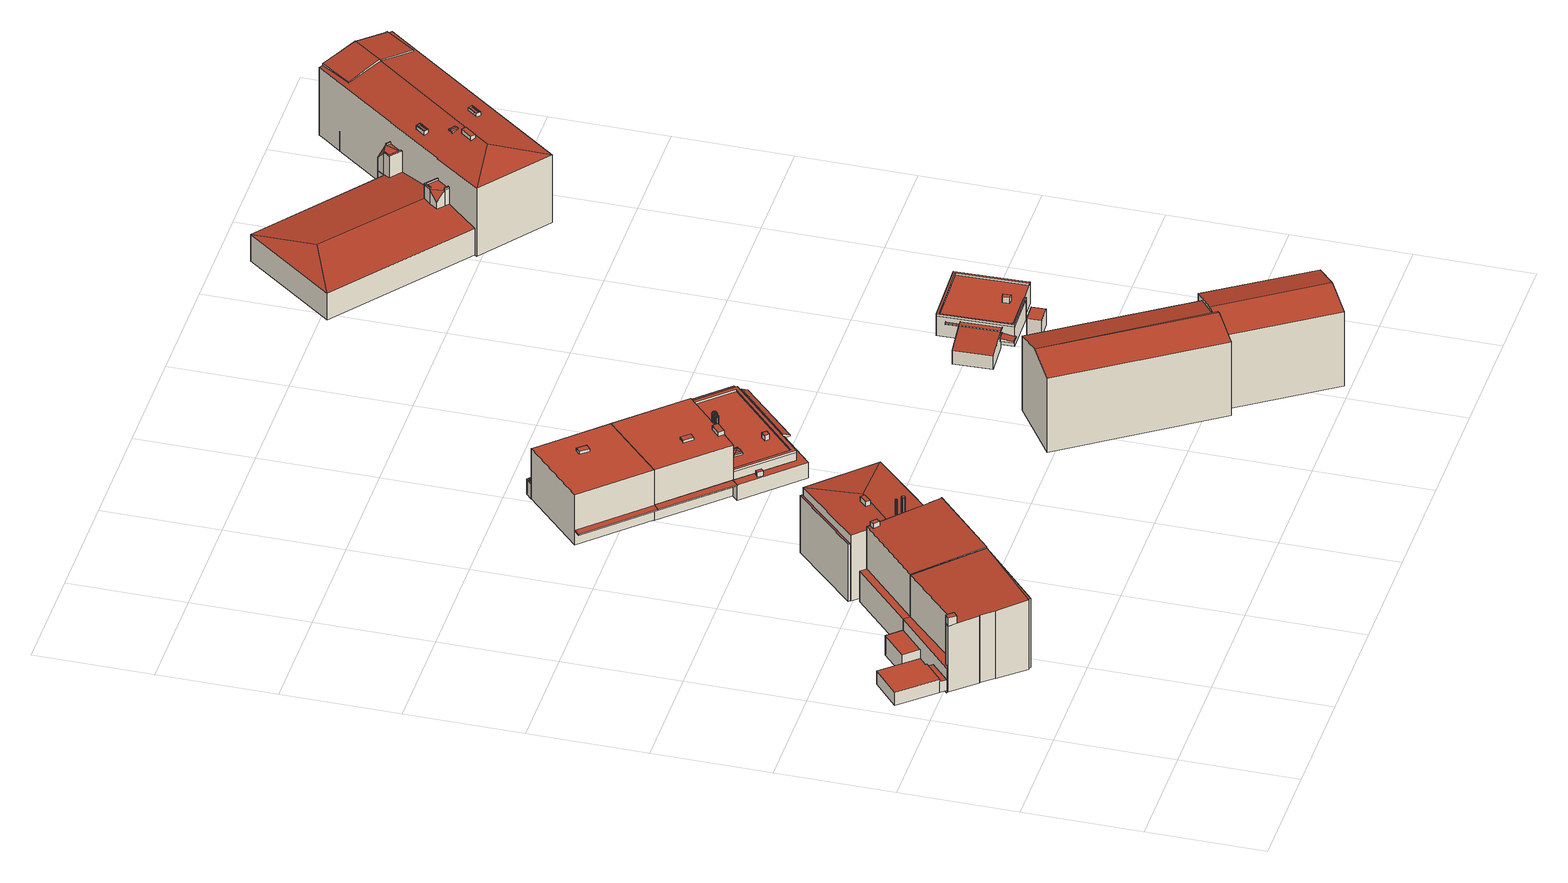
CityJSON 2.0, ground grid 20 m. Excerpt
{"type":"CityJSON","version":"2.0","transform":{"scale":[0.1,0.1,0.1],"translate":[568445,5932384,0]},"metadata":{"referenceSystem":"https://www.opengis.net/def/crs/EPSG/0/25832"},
"CityObjects":{
"building1":{"type":"Building","attributes":{"Grundfläche 2D":"54.954305","Grundhöhe NN":"2.481"},"geometry":[{"type":"Solid","lod":"3","boundaries":[[[[0,1,2,3,4,5]],[[6,7,8,9]],[[8,7,10,11]],[[9,8,11,12]],[[0,7,6,1]],[[1,6,13,14,2]],[[3,2,14,15]],[[4,3,15,16]],[[5,4,16,17]],[[0,5,17,10,7]],[[6,9,12,13]],[[11,10,17,16,15,14,13,12]]]],"semantics":{"surfaces":[{"type":"RoofSurface"},{"type":"WallSurface"},{"type":"GroundSurface"}],"values":[[0,0,1,1,1,1,1,1,1,1,1,2]]}}]},
"building2":{"type":"Building","attributes":{"Grundfläche 2D":"221.177432","Grundhöhe NN":"2.150"},"children":["building2-1"],"geometry":[{"type":"Solid","lod":"3","boundaries":[[[[18,19,20,21,22,23,24,25,26,27,28,29]],[[30,26,25]],[[31,32,33,34,35,36]],[[19,18,35,37,38,20]],[[21,20,38,39]],[[22,21,39,40]],[[24,23,41,42]],[[23,22,40,41]],[[25,24,42,43]],[[30,25,43,44]],[[26,30,44,45]],[[26,45,46,32,27]],[[27,32,31,28]],[[28,31,36,29]],[[29,36,35,18]],[[34,33,47,48]],[[35,34,48,37]],[[33,32,46,47]],[[37,48,47,46,45,44,43,42,41,40,39,38]]]],"semantics":{"surfaces":[{"type":"RoofSurface"},{"type":"WallSurface"},{"type":"GroundSurface"}],"values":[[0,0,0,1,1,1,1,1,1,1,1,1,1,1,1,1,1,1,2]]}}]},
"building2-1":{"type":"BuildingInstallation","parents":["building2"],"geometry":[{"type":"MultiSurface","lod":"3","boundaries":[[[49,50,51,52,53]],[[51,50,18,19]],[[52,51,19,54]],[[54,28,29,49,53,52]],[[29,18,50,49]]],"semantics":{"surfaces":[{"type":"RoofSurface"},{"type":"WallSurface"}],"values":[0,1,1,1,1]}}]},
"building3":{"type":"Building","attributes":{"Grundfläche 2D":"18.452449","Grundhöhe NN":"0.948"},"geometry":[{"type":"Solid","lod":"3","boundaries":[[[[55,56,57,58]],[[59,60,58,57]],[[60,61,55,58]],[[61,62,56,55]],[[62,59,57,56]],[[62,61,60,59]]]],"semantics":{"surfaces":[{"type":"RoofSurface"},{"type":"WallSurface"},{"type":"GroundSurface"}],"values":[[0,1,1,1,1,2]]}}]},
"building4":{"type":"Building","attributes":{"Grundfläche 2D":"239.054662","Grundhöhe NN":"0.948"},"children":["building4-1"],"geometry":[{"type":"Solid","lod":"3","boundaries":[[[[63,64,65,66,67,68,69,70,71]],[[32,72,73,74,33]],[[75,76,77,78]],[[79,80,81,82]],[[74,73,83,84]],[[74,84,59,57,33]],[[33,57,59,85,32]],[[80,86,87,88,83,73,67,66,65,64,63,71,89,90,81]],[[69,68,67,73,72,32]],[[69,32,85,91,70]],[[71,70,91,89]],[[75,78,92,93]],[[76,75,93,94]],[[77,76,94,95]],[[80,79,96,86]],[[81,90,97,82],[78,77,95,92]],[[79,82,97,96]],[[83,88,87,86,96,97,90,89,91,85,59,84]],[[94,93,92,95]]]],"semantics":{"surfaces":[{"type":"RoofSurface"},{"type":"WallSurface"},{"type":"GroundSurface"}],"values":[[0,0,0,0,1,1,1,1,1,1,1,1,1,1,1,1,1,2,2]]}}]},
"building4-1":{"type":"BuildingInstallation","parents":["building4"],"geometry":[{"type":"MultiSurface","lod":"3","boundaries":[[[98,99,100,101]],[[101,100,102,103]],[[103,104,98,101]],[[99,98,104,105]],[[100,99,105,102]]],"semantics":{"surfaces":[{"type":"RoofSurface"},{"type":"WallSurface"}],"values":[0,1,1,1,1]}}]},
"building5":{"type":"Building","attributes":{"Grundfläche 2D":"205.750117","Grundhöhe NN":"1.451"},"children":["building5-1","building5-2","building5-3"],"geometry":[{"type":"Solid","lod":"3","boundaries":[[[[106,107,108,109,110,111]],[[112,109,108]],[[110,109,112,113,114,111]],[[108,107,106,115,116]],[[112,108,116,117]],[[113,112,117,118]],[[114,113,118,119]],[[115,106,111,114,119,120]],[[120,119,118,117,116,115]]]],"semantics":{"surfaces":[{"type":"RoofSurface"},{"type":"WallSurface"},{"type":"GroundSurface"}],"values":[[0,0,0,1,1,1,1,1,2]]}}]},
"building5-1":{"type":"BuildingInstallation","parents":["building5"],"geometry":[{"type":"MultiSurface","lod":"3","boundaries":[[[121,122,123,124,125,126,127,128,129,130,131,132,133,134,135,136,137,138]],[[124,123,139,140]],[[122,121,141,142]],[[123,122,142,139]],[[125,124,140,143]],[[126,125,143,144]],[[127,126,144,145]],[[128,127,145,146]],[[129,128,146,147]],[[130,129,147,148]],[[131,130,148,149]],[[132,131,149,150]],[[133,132,150,151]],[[134,133,151,152]],[[135,134,152,153]],[[136,135,153,154]],[[137,136,154,155]],[[138,137,155,156]],[[121,138,156,141]]],"semantics":{"surfaces":[{"type":"RoofSurface"},{"type":"WallSurface"}],"values":[0,1,1,1,1,1,1,1,1,1,1,1,1,1,1,1,1,1,1]}}]},
"building5-2":{"type":"BuildingInstallation","parents":["building5"],"geometry":[{"type":"MultiSurface","lod":"3","boundaries":[[[157,158,159,160,161,162,163,164,165,166,167,168,169]],[[161,160,170,171]],[[162,161,171,172]],[[163,162,172,173]],[[164,163,173,174]],[[165,164,174,175]],[[166,165,175,176]],[[167,166,176,177]],[[168,167,177,178]],[[169,168,178,179]],[[157,169,179,180]],[[158,157,180,181]],[[159,158,181,182]],[[160,159,182,170]]],"semantics":{"surfaces":[{"type":"RoofSurface"},{"type":"WallSurface"}],"values":[0,1,1,1,1,1,1,1,1,1,1,1,1,1]}}]},
"building5-3":{"type":"BuildingInstallation","parents":["building5"],"geometry":[{"type":"MultiSurface","lod":"3","boundaries":[[[183,184,185,186]],[[187,188,186,185]],[[183,186,188,189]],[[189,190,184,183]],[[185,184,190,187]]],"semantics":{"surfaces":[{"type":"RoofSurface"},{"type":"WallSurface"}],"values":[0,1,1,1,1]}}]},
"building6":{"type":"Building","attributes":{"Grundfläche 2D":"53.811384","Grundhöhe NN":"1.553"},"geometry":[{"type":"Solid","lod":"3","boundaries":[[[[191,192,193,194,195,196,197,198]],[[199,200,201,202]],[[203,204,205,206]],[[194,193,207,208]],[[195,194,208,209]],[[196,195,209,210]],[[197,196,210,211]],[[197,211,212,200,198]],[[213,191,198,200,199,214]],[[192,191,213,215]],[[193,192,215,207]],[[201,200,212,216]],[[204,217,218,202,201,216,219,205]],[[199,202,218,214]],[[206,205,219,220]],[[203,206,220,221]],[[204,203,221,217]],[[215,213,214,218,217,221,220,219,216,212,211,210,209,208,207]]]],"semantics":{"surfaces":[{"type":"RoofSurface"},{"type":"WallSurface"},{"type":"GroundSurface"}],"values":[[0,0,0,1,1,1,1,1,1,1,1,1,1,1,1,1,1,2]]}}]},
"building7":{"type":"Building","attributes":{"Grundfläche 2D":"237.719930","Grundhöhe NN":"2.326"},"children":["building7-1","building7-2","building7-3","building7-4"],"geometry":[{"type":"Solid","lod":"3","boundaries":[[[[222,223,224,225,226,227]],[[228,229,230,231,232,233]],[[234,235,225,224,223,222,236,228,233,232,231,237]],[[226,225,235,238,239,240]],[[241,227,226,240,239,238,242,243]],[[236,222,227,241,243,242,244,228]],[[229,228,244,245]],[[230,229,245,246]],[[231,230,246,237]],[[238,235,234,237,246,245,244,242]]]],"semantics":{"surfaces":[{"type":"RoofSurface"},{"type":"WallSurface"},{"type":"GroundSurface"}],"values":[[0,0,1,1,1,1,1,1,1,2]]}}]},
"building7-1":{"type":"BuildingInstallation","parents":["building7"],"geometry":[{"type":"MultiSurface","lod":"3","boundaries":[[[247,248,249,250]],[[250,249,251,252]],[[247,250,252,253]],[[248,247,253,254]],[[249,248,254,251]]],"semantics":{"surfaces":[{"type":"RoofSurface"},{"type":"WallSurface"}],"values":[0,1,1,1,1]}}]},
"building7-2":{"type":"BuildingInstallation","parents":["building7"],"geometry":[{"type":"MultiSurface","lod":"3","boundaries":[[[255,256,257,258,259,260,236,261,262,263]],[[231,232,255,263]],[[256,255,232,264]],[[264,265,257,256]],[[258,257,265,266]],[[259,258,266,267]],[[260,259,267,233]],[[228,236,260,233]],[[228,229,261,236]],[[229,230,262,261]],[[230,231,263,262]]],"semantics":{"surfaces":[{"type":"RoofSurface"},{"type":"WallSurface"}],"values":[0,1,1,1,1,1,1,1,1,1,1]}}]},
"building7-3":{"type":"BuildingInstallation","parents":["building7"],"geometry":[{"type":"MultiSurface","lod":"3","boundaries":[[[268,269,241,240]],[[241,243,239,240]],[[239,270,268,240]],[[269,268,270,271]],[[271,270,239,243]]],"semantics":{"surfaces":[{"type":"RoofSurface"},{"type":"WallSurface"},{"type":"OuterCeilingSurface"}],"values":[0,1,1,1,2]}}]},
"building7-4":{"type":"BuildingInstallation","parents":["building7"],"geometry":[{"type":"MultiSurface","lod":"3","boundaries":[[[272,241,269,273]],[[241,272,274,243]],[[273,269,271,275]],[[272,273,275,274]],[[243,274,275,271]]],"semantics":{"surfaces":[{"type":"RoofSurface"},{"type":"WallSurface"},{"type":"OuterCeilingSurface"}],"values":[0,1,1,1,2]}}]},
"building8":{"type":"Building","attributes":{"Grundfläche 2D":"379.194295","Grundhöhe NN":"2.173"},"children":["building8-1","building8-2","building8-3","building8-4","building8-5","building8-6","building8-7","building8-8","building8-9"],"geometry":[{"type":"Solid","lod":"3","boundaries":[[[[276,277,278,279,280,281,282,283,284,222,227,285]],[[229,286,287,228,288,289,290,291]],[[292,293,294,295,296,297,298,299,300,301,302,303,304,273,305]],[[272,273,304]],[[306,307,308,309,310,311,312,313,314,315]],[[316,317,318,307,306]],[[319,320,302,301,300,299,298,317,321,322,323]],[[303,302,320,324]],[[303,324,325,304]],[[273,272,326,327]],[[305,273,327,328]],[[292,305,328,329]],[[293,292,329,330]],[[294,293,330,331,332,295]],[[296,295,332,333,334]],[[297,296,334,333,335,318]],[[297,318,317,298]],[[222,228,336,337,227]],[[276,285,227,337,326,272,304]],[[277,276,304,325,338,278]],[[279,278,338,339]],[[340,341,282,281,280,279,339,342]],[[283,282,341,343]],[[284,283,343,344,289,345]],[[345,289,288,228,222,284]],[[228,287,286,229,306,346,347,336]],[[348,291,290,289,344,349]],[[316,306,229,291,348,350]],[[307,318,335,351]],[[317,316,350,321]],[[308,307,351,352]],[[309,308,352,353]],[[310,309,353,354]],[[311,310,354,355]],[[356,314,313,312,311,355,357]],[[315,314,356,358]],[[306,315,358,346]],[[351,335,333,332,331,330,329,328,327,326,337,336,347,346,358,356,357,355,354,353,352],[324,320,319,323,322,321,350,348,349,344,343,341,340,342,339,338,325]]]],"semantics":{"surfaces":[{"type":"RoofSurface"},{"type":"WallSurface"},{"type":"GroundSurface"}],"values":[[0,0,0,0,0,0,1,1,1,1,1,1,1,1,1,1,1,1,1,1,1,1,1,1,1,1,1,1,1,1,1,1,1,1,1,1,1,2]]}}]},
"building8-1":{"type":"BuildingInstallation","parents":["building8"],"geometry":[{"type":"MultiSurface","lod":"3","boundaries":[[[359,360,361,362,363]],[[278,364,360,359]],[[364,365,361,360]],[[362,361,365,366]],[[366,277,363,362]],[[277,278,359,363]]],"semantics":{"surfaces":[{"type":"RoofSurface"},{"type":"WallSurface"}],"values":[0,1,1,1,1,1]}}]},
"building8-2":{"type":"BuildingInstallation","parents":["building8"],"geometry":[{"type":"MultiSurface","lod":"3","boundaries":[[[367,368,369,370]],[[371,372,370,369]],[[367,370,372,373]],[[368,367,373,374]],[[374,371,369,368]]],"semantics":{"surfaces":[{"type":"RoofSurface"},{"type":"WallSurface"}],"values":[0,1,1,1,1]}}]},
"building8-3":{"type":"BuildingInstallation","parents":["building8"],"geometry":[{"type":"MultiSurface","lod":"3","boundaries":[[[375,261,376,377,378,379,345,380]],[[229,286,287,377,376,261]],[[378,377,287,381]],[[379,378,381,288]],[[289,345,379,288]],[[289,290,291,375,380,345]],[[291,229,261,375]]],"semantics":{"surfaces":[{"type":"RoofSurface"},{"type":"WallSurface"}],"values":[0,1,1,1,1,1,1]}}]},
"building8-4":{"type":"BuildingInstallation","parents":["building8"],"geometry":[{"type":"MultiSurface","lod":"3","boundaries":[[[382,383,384]],[[382,385,386,383]],[[387,386,385]],[[387,388,384,383,386]],[[389,385,382,390]],[[391,390,382,384]],[[389,392,387,385]],[[391,384,388,387,392,393]]],"semantics":{"surfaces":[{"type":"RoofSurface"},{"type":"WallSurface"}],"values":[0,0,0,0,1,1,1,1]}}]},
"building8-5":{"type":"BuildingInstallation","parents":["building8"],"geometry":[{"type":"MultiSurface","lod":"3","boundaries":[[[394,395,396,397]],[[397,396,398,399]],[[394,397,399,400]],[[395,394,400,401]],[[396,395,401,398]]],"semantics":{"surfaces":[{"type":"RoofSurface"},{"type":"WallSurface"}],"values":[0,1,1,1,1]}}]},
"building8-6":{"type":"BuildingInstallation","parents":["building8"],"geometry":[{"type":"MultiSurface","lod":"3","boundaries":[[[402,403,404,405,406,407,408,409,410,411,412,413,414,415,416,417]],[[410,409,418,419]],[[411,410,419,420]],[[412,411,420,421]],[[421,422,299,414,413,412]],[[299,300,301,416,415,414]],[[301,423,417,416]],[[402,417,423,424]],[[424,425,403,402]],[[404,403,425,426]],[[405,404,426,427]],[[427,428,406,405]],[[428,429,407,406]],[[408,407,429,430]],[[409,408,430,418]]],"semantics":{"surfaces":[{"type":"RoofSurface"},{"type":"WallSurface"}],"values":[0,1,1,1,1,1,1,1,1,1,1,1,1,1,1]}}]},
"building8-7":{"type":"BuildingInstallation","parents":["building8"],"geometry":[{"type":"MultiSurface","lod":"3","boundaries":[[[431,432,433,434]],[[312,313,434,433]],[[313,435,431,434]],[[432,431,435,436]],[[436,312,433,432]]],"semantics":{"surfaces":[{"type":"RoofSurface"},{"type":"WallSurface"}],"values":[0,1,1,1,1]}}]},
"building8-8":{"type":"BuildingInstallation","parents":["building8"],"geometry":[{"type":"MultiSurface","lod":"3","boundaries":[[[437,438,439,440]],[[296,334,441,438,437]],[[438,441,442,439]],[[440,439,442,443]],[[440,443,334,296,437]],[[441,334,443,442]]],"semantics":{"surfaces":[{"type":"RoofSurface"},{"type":"WallSurface"},{"type":"OuterCeilingSurface"}],"values":[0,1,1,1,1,2]}}]},
"building8-9":{"type":"BuildingInstallation","parents":["building8"],"geometry":[{"type":"MultiSurface","lod":"3","boundaries":[[[444,445,446,447]],[[447,446,448,449,294]],[[447,294,449,450,444]],[[445,444,450,451]],[[451,448,446,445]],[[451,450,449,448]]],"semantics":{"surfaces":[{"type":"RoofSurface"},{"type":"WallSurface"},{"type":"OuterCeilingSurface"}],"values":[0,1,1,1,1,2]}}]},
"building9":{"type":"Building","attributes":{"Grundfläche 2D":"215.159918","Grundhöhe NN":"2.235"},"children":["building9-1","building9-2","building9-3","building9-4","building9-5","building9-6"],"geometry":[{"type":"Solid","lod":"3","boundaries":[[[[452,453,454,455,456,457,458,459,460,461,462,463,464]],[[465,466,467,468,469,470,471,472,473,474,475,476,477,478,479,480,481,482,483]],[[483,482,459,458]],[[460,459,482,481]],[[461,460,481,480]],[[480,484,462,461]],[[484,485,463,462]],[[485,486,464,463]],[[452,464,486,487,488,489,490,491,455,454,453]],[[491,492,456,455]],[[492,493,457,456]],[[493,483,458,457]],[[492,491,321,350]],[[493,492,350,348]],[[344,343,466,465,483,493,348,349]],[[467,466,343,494]],[[468,467,494,495]],[[469,468,495,496]],[[470,469,496,497]],[[498,473,472,471,341,340]],[[475,474,499,500]],[[476,475,500,501]],[[477,476,501,502]],[[471,470,497,341]],[[474,473,498,499]],[[478,477,502,339]],[[479,478,339,338]],[[484,480,479,338,325]],[[485,484,325,324]],[[486,485,324,320]],[[491,490,489,488,487,486,320,319,323,503,321]],[[339,502,501,500,499,498,340,341,497,496,495,494,343,344,349,348,350,321,503,323,319,320,324,325,338]]]],"semantics":{"surfaces":[{"type":"RoofSurface"},{"type":"WallSurface"},{"type":"GroundSurface"}],"values":[[0,0,1,1,1,1,1,1,1,1,1,1,1,1,1,1,1,1,1,1,1,1,1,1,1,1,1,1,1,1,1,2]]}}]},
"building9-1":{"type":"BuildingInstallation","parents":["building9"],"geometry":[{"type":"MultiSurface","lod":"3","boundaries":[[[504,505,506,507],[508,509,510,511,512]],[[506,505,513,514]],[[515,507,506,514]],[[504,507,515,516]],[[505,504,516,513]]],"semantics":{"surfaces":[{"type":"RoofSurface"},{"type":"WallSurface"}],"values":[0,1,1,1,1]}}]},
"building9-2":{"type":"BuildingInstallation","parents":["building9"],"geometry":[{"type":"MultiSurface","lod":"3","boundaries":[[[517,518,519]],[[519,518,520,521]],[[517,522,523,518]],[[524,525,523,522]],[[526,525,524]],[[526,527,528,525]],[[529,528,527]],[[529,530,531,528]],[[532,533,531,530]],[[532,534,533]],[[535,536,533,534]],[[535,537,536]],[[537,538,539,536]],[[538,540,539]],[[540,541,539]],[[541,542,543,539]],[[542,544,545,543]],[[544,546,520,545]],[[521,520,546]],[[523,525,528,531,533,536,539,543,545,520,518]],[[473,474,517,519]],[[521,547,473,519]],[[474,475,522,517]],[[475,476,524,522]],[[476,477,526,524]],[[477,478,527,526]],[[478,548,529,527]],[[548,549,530,529]],[[530,549,550,532]],[[550,551,534,532]],[[535,534,551,552]],[[552,553,537,535]],[[553,554,538,537]],[[554,555,540,538]],[[555,556,541,540]],[[556,557,542,541]],[[557,558,544,542]],[[558,559,546,544]],[[521,546,559,547]]],"semantics":{"surfaces":[{"type":"RoofSurface"},{"type":"WallSurface"}],"values":[0,0,0,0,0,0,0,0,0,0,0,0,0,0,0,0,0,0,0,0,1,1,1,1,1,1,1,1,1,1,1,1,1,1,1,1,1,1,1]}}]},
"building9-3":{"type":"BuildingInstallation","parents":["building9"],"geometry":[{"type":"MultiSurface","lod":"3","boundaries":[[[560,561,562]],[[562,561,563]],[[564,561,560]],[[565,563,561,564]],[[560,562,508,512]],[[564,560,512,511]],[[509,563,565,564,511,510]],[[562,563,509,508]]],"semantics":{"surfaces":[{"type":"RoofSurface"},{"type":"WallSurface"}],"values":[0,0,0,0,1,1,1,1]}}]},
"building9-4":{"type":"BuildingInstallation","parents":["building9"],"geometry":[{"type":"MultiSurface","lod":"3","boundaries":[[[566,567,568,569]],[[570,571,567,566]],[[570,572,573,571]],[[574,569,568,575]],[[574,575,576]],[[577,573,572]],[[578,579,573,577]],[[578,580,579]],[[544,581,582,579,580]],[[583,584,582,581]],[[585,584,583]],[[586,585,583]],[[587,585,586]],[[587,588,585]],[[589,590,585,588]],[[591,590,589]],[[592,593,590,591]],[[594,595,596,593,592]],[[597,598,596,595]],[[599,600,596,598]],[[599,601,600]],[[601,576,575,600]],[[593,596,600,575,568,567,571,573,579,582,584,585,590]],[[467,468,566,569]],[[468,469,570,566]],[[469,470,572,570]],[[470,471,577,572]],[[471,602,578,577]],[[602,603,580,578]],[[603,558,604,581,544,580]],[[604,605,583,581]],[[605,606,586,583]],[[606,607,587,586]],[[607,608,588,587]],[[608,609,589,588]],[[609,610,591,589]],[[610,611,592,591]],[[611,612,613,595,594,592]],[[613,614,615,598,597,595]],[[615,616,599,598]],[[616,617,601,599]],[[617,618,576,601]],[[618,466,574,576]],[[466,467,569,574]]],"semantics":{"surfaces":[{"type":"RoofSurface"},{"type":"WallSurface"}],"values":[0,0,0,0,0,0,0,0,0,0,0,0,0,0,0,0,0,0,0,0,0,0,0,1,1,1,1,1,1,1,1,1,1,1,1,1,1,1,1,1,1,1,1,1]}}]},
"building9-5":{"type":"BuildingInstallation","parents":["building9"],"geometry":[{"type":"MultiSurface","lod":"3","boundaries":[[[619,620,621,622]],[[620,619,623,624]],[[621,620,624,625]],[[622,621,625,626]],[[623,619,622,626]]],"semantics":{"surfaces":[{"type":"RoofSurface"},{"type":"WallSurface"}],"values":[0,1,1,1,1]}}]},
"building9-6":{"type":"BuildingInstallation","parents":["building9"],"geometry":[{"type":"MultiSurface","lod":"3","boundaries":[[[627,628,629,630]],[[630,629,631,632]],[[627,630,632,633]],[[628,627,633,634]],[[629,628,634,631]]],"semantics":{"surfaces":[{"type":"RoofSurface"},{"type":"WallSurface"}],"values":[0,1,1,1,1]}}]},
"building10":{"type":"Building","attributes":{"Grundfläche 2D":"596.929375","Grundhöhe NN":"1.574"},"geometry":[{"type":"Solid","lod":"3","boundaries":[[[[635,636,637,638,639]],[[640,635,639,641]],[[642,635,640,643,644]],[[645,646,647,640,641,648,649]],[[650,651,647,646,652]],[[641,639,638,637,653,654,649,648]],[[642,644,655,656]],[[636,635,642,656,657]],[[637,636,657,653]],[[645,649,654,658]],[[652,646,645,658,659]],[[650,652,659,660]],[[643,640,647,651,650,660,655,644]],[[653,657,656,655,660,659,658,654]]]],"semantics":{"surfaces":[{"type":"RoofSurface"},{"type":"WallSurface"},{"type":"GroundSurface"}],"values":[[0,0,0,0,0,1,1,1,1,1,1,1,1,2]]}}]},
"building11":{"type":"Building","attributes":{"Grundfläche 2D":"39.012269","Grundhöhe NN":"2.152"},"geometry":[{"type":"Solid","lod":"3","boundaries":[[[[661,662,663,664]],[[665,666,667,668,662,661]],[[662,668,669,663]],[[664,663,669,670]],[[666,665,661,664,670,667]],[[668,667,670,669]]]],"semantics":{"surfaces":[{"type":"RoofSurface"},{"type":"WallSurface"},{"type":"GroundSurface"}],"values":[[0,1,1,1,1,2]]}}]},
"building12":{"type":"Building","attributes":{"Grundfläche 2D":"7.428654","Grundhöhe NN":"1.979"},"geometry":[{"type":"Solid","lod":"3","boundaries":[[[[671,672,673,674]],[[675,676,674,673]],[[676,677,671,674]],[[677,678,672,671]],[[678,675,673,672]],[[678,677,676,675]]]],"semantics":{"surfaces":[{"type":"RoofSurface"},{"type":"WallSurface"},{"type":"GroundSurface"}],"values":[[0,1,1,1,1,2]]}}]},
"building13":{"type":"Building","attributes":{"Grundfläche 2D":"146.729069","Grundhöhe NN":"2.152"},"children":["building13-1","building13-2","building13-3","building13-4"],"geometry":[{"type":"Solid","lod":"3","boundaries":[[[[679,680,681,682,683,684,685,686,687,688,689,690,691,692]],[[693,694,695,696,697,698,699]],[[700,701,702,686,685,684]],[[702,703,687,686]],[[703,704,688,687]],[[704,705,706,707,690,689,688]],[[707,695,691,690]],[[695,694,692,691]],[[694,693,679,692]],[[679,693,699,680]],[[699,698,681,680]],[[682,681,698,697]],[[683,682,697,696]],[[696,700,684,683]],[[708,709,704,703,710,711]],[[695,707,712,713]],[[700,696,695,713,714]],[[715,702,701,700,714,716]],[[703,702,715,710]],[[707,706,705,704,709,708,711,717,712]],[[714,713,712,717,711,710,715,716]]]],"semantics":{"surfaces":[{"type":"RoofSurface"},{"type":"WallSurface"},{"type":"GroundSurface"}],"values":[[0,0,1,1,1,1,1,1,1,1,1,1,1,1,1,1,1,1,1,1,2]]}}]},
"building13-1":{"type":"BuildingInstallation","parents":["building13"],"geometry":[{"type":"MultiSurface","lod":"3","boundaries":[[[718,719,720,721]],[[721,720,722,723]],[[718,721,723,724]],[[719,718,724,725]],[[720,719,725,722]]],"semantics":{"surfaces":[{"type":"RoofSurface"},{"type":"WallSurface"}],"values":[0,1,1,1,1]}}]},
"building13-2":{"type":"BuildingInstallation","parents":["building13"],"geometry":[{"type":"MultiSurface","lod":"3","boundaries":[[[726,709,727,665,728,729,730]],[[731,732,729,728]],[[732,733,730,729]],[[733,734,726,730]],[[734,708,709,726]],[[708,735,727,709]],[[727,735,666,731,728,665]],[[731,666,735,708,734,733,732]]],"semantics":{"surfaces":[{"type":"RoofSurface"},{"type":"WallSurface"},{"type":"OuterCeilingSurface"}],"values":[0,1,1,1,1,1,1,2]}}]},
"building13-3":{"type":"BuildingInstallation","parents":["building13"],"geometry":[{"type":"MultiSurface","lod":"3","boundaries":[[[736,737,738,739]],[[740,741,738,737]],[[742,740,737,736]],[[741,743,739,738]],[[743,742,736,739]],[[740,742,743,741]]],"semantics":{"surfaces":[{"type":"RoofSurface"},{"type":"WallSurface"},{"type":"OuterCeilingSurface"}],"values":[0,1,1,1,1,2]}}]},
"building13-4":{"type":"BuildingInstallation","parents":["building13"],"geometry":[{"type":"MultiSurface","lod":"3","boundaries":[[[744,745,746,747,748]],[[748,749,750,744]],[[662,746,745,744,750,751]],[[747,746,662,661]],[[747,661,749,748]],[[751,750,749,661,662]]],"semantics":{"surfaces":[{"type":"RoofSurface"},{"type":"WallSurface"},{"type":"OuterCeilingSurface"}],"values":[0,1,1,1,1,2]}}]},
"building14":{"type":"Building","attributes":{"Grundfläche 2D":"1127.804761","Grundhöhe NN":"2.105"},"children":["building14-1","building14-2","building14-3","building14-4","building14-5","building14-6","building14-7","building14-8","building14-9","building14-10","building14-11","building14-12","building14-13","building14-14"],"geometry":[{"type":"MultiSurface","lod":"3","boundaries":[[[752,753,754,755,756,757,758]],[[759,760,761,762,763,764,765,754,753]],[[766,767,768,769,770,771,772,773]],[[774,773,772,771,775,776,777,778,779,780,781,782]],[[766,773,774]],[[783,784,785,786,787,788,789,790,791,792,793,794,795]],[[795,796,783]],[[797,793,792]],[[797,798,799,800,801,795,794,793]],[[752,758,785,784]],[[784,783,796,759,753,752]],[[759,796,795]],[[760,759,795,801]],[[801,800,761,760]],[[802,803,762,761,800,804]],[[754,765,764,763,762,803,805,806,807,785,758,757,756,755]],[[780,779,778,808,809]],[[781,780,809,810]],[[782,781,810,811]],[[774,782,811,812]],[[766,774,812,813]],[[767,766,813,814]],[[787,786,815,816,817,808,778,777,776,775,771,770,769,768,767,814,818,792,791,790,789,788]],[[797,792,818,819]],[[797,819,820,821,822,799,798]],[[786,785,807,806,805,800,799,822,823,824,825,815]],[[821,826,827,816]],[[828,820,817,829]],[[811,810,809,808,817,820,819,818,814,813,812]],[[824,823,822,821,816,815,825]]],"semantics":{"surfaces":[{"type":"RoofSurface"},{"type":"WallSurface"},{"type":"GroundSurface"}],"values":[0,0,0,0,0,0,0,0,0,1,1,1,1,1,1,1,1,1,1,1,1,1,1,1,1,1,1,1,2,2]}}]},
"building14-1":{"type":"BuildingInstallation","parents":["building14"],"geometry":[{"type":"MultiSurface","lod":"3","boundaries":[[[830,831,832,833]]],"semantics":{"surfaces":[{"type":"RoofSurface"}],"values":[0]}}]},
"building14-2":{"type":"BuildingInstallation","parents":["building14"],"geometry":[{"type":"MultiSurface","lod":"3","boundaries":[[[834,835,836,837]]],"semantics":{"surfaces":[{"type":"RoofSurface"}],"values":[0]}}]},
"building14-3":{"type":"BuildingInstallation","parents":["building14"],"geometry":[{"type":"MultiSurface","lod":"3","boundaries":[[[838,839,840,841]],[[841,840,842,843]],[[838,841,843,844]],[[844,777,778,839,838]],[[779,842,840,839,778]]],"semantics":{"surfaces":[{"type":"RoofSurface"},{"type":"WallSurface"}],"values":[0,1,1,1,1]}}]},
"building14-4":{"type":"BuildingInstallation","parents":["building14"],"geometry":[{"type":"MultiSurface","lod":"3","boundaries":[[[845,846,847]],[[848,849,847,846,850,851,852]],[[853,770,772,854]],[[854,772,855,847]],[[855,856,845,847]],[[846,845,856,857]],[[846,857,768,858]],[[770,853,852,851,858,768,769]]],"semantics":{"surfaces":[{"type":"RoofSurface"},{"type":"WallSurface"}],"values":[0,0,1,1,1,1,1,1]}}]},
"building14-5":{"type":"BuildingInstallation","parents":["building14"],"geometry":[{"type":"MultiSurface","lod":"3","boundaries":[[[859,860,861,862,863,864,865,866,867]],[[862,861,868,869]],[[870,865,864,863,862,869,871,872]],[[866,865,870,873]],[[859,867,866,873,781,782,874]],[[859,874,775,860]],[[861,860,775,776,868]]],"semantics":{"surfaces":[{"type":"RoofSurface"},{"type":"WallSurface"}],"values":[0,1,1,1,1,1,1]}}]},
"building14-6":{"type":"BuildingInstallation","parents":["building14"],"geometry":[{"type":"MultiSurface","lod":"3","boundaries":[[[875,876,877,878]],[[851,876,875,858]],[[878,877,850,846]],[[877,876,851,850]],[[846,858,875,878]]],"semantics":{"surfaces":[{"type":"RoofSurface"},{"type":"WallSurface"}],"values":[0,1,1,1,1]}}]},
"building14-7":{"type":"BuildingInstallation","parents":["building14"],"geometry":[{"type":"MultiSurface","lod":"3","boundaries":[[[879,880,881,882,883,884]],[[884,852,853,879]],[[882,881,847,849]],[[883,882,849,848]],[[884,883,848,852]],[[853,854,880,879]],[[854,847,881,880]]],"semantics":{"surfaces":[{"type":"RoofSurface"},{"type":"WallSurface"}],"values":[0,1,1,1,1,1,1]}}]},
"building14-8":{"type":"BuildingInstallation","parents":["building14"],"geometry":[{"type":"MultiSurface","lod":"3","boundaries":[[[844,843,868]],[[842,873,870,872,871,869,868,843]],[[885,873,842]],[[842,779,780,885]],[[780,781,873,885]],[[868,776,777,844]]],"semantics":{"surfaces":[{"type":"RoofSurface"},{"type":"WallSurface"}],"values":[0,0,0,1,1,1]}}]},
"building14-9":{"type":"BuildingInstallation","parents":["building14"],"geometry":[{"type":"MultiSurface","lod":"3","boundaries":[[[886,887,888,889,890,891,892,893]],[[889,894,895,890]],[[890,895,896,891]],[[891,896,897,892]],[[886,893,832,831]],[[887,886,831,830]],[[888,898,894,889]]],"semantics":{"surfaces":[{"type":"RoofSurface"},{"type":"WallSurface"}],"values":[0,1,1,1,1,1,1]}}]},
"building14-10":{"type":"BuildingInstallation","parents":["building14"],"geometry":[{"type":"MultiSurface","lod":"3","boundaries":[[[888,887,899,893,892,900]],[[899,887,830,833]],[[893,899,833,832]],[[892,897,901,900]],[[900,901,898,888]]],"semantics":{"surfaces":[{"type":"RoofSurface"},{"type":"WallSurface"}],"values":[0,1,1,1,1]}}]},
"building14-11":{"type":"BuildingInstallation","parents":["building14"],"geometry":[{"type":"MultiSurface","lod":"3","boundaries":[[[902,903,904,905]],[[905,904,906,907]],[[907,908,902,905]],[[903,902,908,909]],[[909,906,904,903]]],"semantics":{"surfaces":[{"type":"RoofSurface"},{"type":"WallSurface"}],"values":[0,1,1,1,1]}}]},
"building14-12":{"type":"BuildingInstallation","parents":["building14"],"geometry":[{"type":"MultiSurface","lod":"3","boundaries":[[[910,911,912,913,914,915,916]],[[912,917,918,913]],[[913,918,919,914]],[[914,919,920,915]],[[910,916,837,836]],[[911,910,836,835]],[[911,921,917,912]]],"semantics":{"surfaces":[{"type":"RoofSurface"},{"type":"WallSurface"}],"values":[0,1,1,1,1,1,1]}}]},
"building14-13":{"type":"BuildingInstallation","parents":["building14"],"geometry":[{"type":"MultiSurface","lod":"3","boundaries":[[[922,923,924,925,926]],[[927,928,922,926,929]],[[927,929,930,931]],[[925,932,930,929,926]],[[923,922,928,927,931,933]],[[923,933,932,925,924]]],"semantics":{"surfaces":[{"type":"RoofSurface"},{"type":"WallSurface"}],"values":[0,0,1,1,1,1]}}]},
"building14-14":{"type":"BuildingInstallation","parents":["building14"],"geometry":[{"type":"MultiSurface","lod":"3","boundaries":[[[911,934,916,915,935]],[[934,911,835,834]],[[916,934,834,837]],[[915,920,936,935]],[[935,936,921,911]]],"semantics":{"surfaces":[{"type":"RoofSurface"},{"type":"WallSurface"}],"values":[0,1,1,1,1]}}]}
},
"vertices":[
[56,400,50],[90,430,50],[88,432,50],[102,444,50],[52,501,50],[4,459,50],[90,430,46],[56,400,46],[63,391,46],[97,422,46],[56,400,25],[63,391,25],[97,422,25],[90,430,25],[88,432,25],[102,444,25],[52,501,25],[4,459,25],
[66,389,147],[75,378,148],[102,348,150],[103,348,150],[120,328,151],[120,327,151],[157,284,154],[159,285,154],[274,383,154],[181,482,148],[82,385,148],[73,395,147],[162,282,154],[82,385,68],[181,482,68],[173,491,68],[63,391,68],[66,389,68],[73,395,68],[66,389,21],[102,348,21],[103,348,21],[120,328,21],[120,327,21],[157,284,21],[159,285,21],[162,282,21],[274,383,21],[181,482,21],[173,491,21],[63,391,21],
[73,395,163],[66,389,163],[75,378,163],[83,384,163],[82,385,163],[83,384,148],
[109,475,46],[130,452,46],[173,491,46],[152,514,46],[173,491,9],[152,514,9],[109,475,9],[130,452,9],
[381,487,156],[367,501,155],[365,503,154],[314,554,151],[287,581,149],[286,580,149],[181,482,149],[274,383,156],[383,486,156],[286,580,68],[287,581,68],[279,590,68],[396,476,50],[436,516,50],[423,529,54],[383,488,54],[410,544,61],[367,501,61],[381,487,61],[424,530,61],[287,581,9],[279,590,9],[181,482,9],[367,501,9],[365,503,9],[314,554,9],[383,486,9],[381,487,9],[274,383,9],[383,488,48],[396,476,48],[436,516,48],[423,529,48],[410,544,9],[424,530,9],
[293,562,158],[299,568,158],[290,576,158],[284,570,158],[290,576,149],[284,570,149],[293,562,150],[299,568,150],
[365,503,141],[408,546,141],[470,609,141],[373,610,147],[351,589,147],[314,554,147],[373,707,141],[268,602,141],[287,581,143],[365,503,15],[470,609,15],[373,707,15],[268,602,15],[287,581,15],[314,554,15],
[347,540,173],[347,541,173],[346,541,173],[345,540,173],[344,540,173],[343,539,173],[343,538,173],[343,537,173],[344,536,173],[344,535,173],[345,535,173],[346,535,173],[347,535,173],[348,536,173],[349,537,173],[349,538,173],[349,539,173],[348,540,173],[346,541,144],[345,540,144],[347,540,144],[347,541,144],[344,540,144],[343,539,144],[343,538,144],[343,537,144],[344,536,144],[344,535,144],[345,535,144],[346,535,144],[347,535,144],[348,536,144],[349,537,144],[349,538,144],[349,539,144],[348,540,144],
[338,547,173],[338,548,173],[337,548,173],[336,548,173],[335,548,173],[334,547,173],[334,546,173],[335,546,173],[335,545,173],[336,545,173],[337,545,173],[337,546,173],[338,546,173],[336,548,145],[335,548,145],[334,547,145],[334,546,145],[335,546,145],[335,545,145],[336,545,145],[337,545,145],[337,546,145],[338,546,145],[338,547,145],[338,548,145],[337,548,145],
[360,604,155],[354,610,155],[342,598,155],[348,592,155],[342,598,146],[348,592,146],[360,604,146],[354,610,146],
[372,712,125],[265,605,125],[268,602,125],[373,707,125],[470,609,125],[365,503,125],[367,501,125],[475,608,125],[416,668,57],[475,608,57],[494,628,57],[441,694,57],[459,704,52],[443,691,52],[477,649,52],[493,662,52],[268,602,16],[373,707,16],[470,609,16],[365,503,16],[367,501,16],[475,608,16],[372,712,16],[416,668,16],[265,605,16],[494,628,16],[443,691,16],[441,694,16],[477,649,16],[493,662,16],[459,704,16],
[488,1050,119],[440,1100,119],[392,1151,119],[391,1152,119],[289,1054,119],[386,952,119],[488,1050,64],[525,1084,64],[473,1139,64],[436,1105,64],[440,1100,64],[486,1052,64],[392,1151,23],[391,1152,23],[488,1050,70],[436,1105,23],[289,1054,23],[289,1054,50],[289,1054,52],[386,952,52],[386,952,23],[386,952,50],[488,1050,23],[525,1084,23],[473,1139,23],
[408,1062,124],[416,1069,124],[404,1083,124],[396,1076,124],[404,1083,119],[396,1076,119],[408,1062,119],[416,1069,119],
[440,1100,70],[452,1111,70],[451,1113,70],[474,1134,70],[520,1084,70],[486,1052,70],[525,1084,70],[473,1139,70],[436,1105,70],[452,1111,64],[451,1113,64],[474,1134,64],[520,1084,64],
[279,1045,52],[376,943,52],[279,1045,50],[376,943,50],
[482,851,52],[472,841,52],[482,851,50],[472,841,50],
[483,850,119],[506,871,119],[521,885,119],[525,889,119],[526,890,119],[530,895,119],[531,895,119],[535,899,119],[586,947,119],[482,851,119],[523,1083,64],[522,1081,64],[583,950,64],[586,947,64],[620,979,64],[622,981,64],[616,804,52],[615,805,52],[616,806,52],[718,902,52],[632,992,52],[631,994,52],[622,985,52],[642,964,52],[645,961,52],[646,960,52],[700,903,52],[559,769,52],[483,850,52],[559,750,52],[525,1084,51],[536,1095,51],[473,1161,51],[436,1126,51],[402,1162,51],[391,1152,51],[392,1151,51],[424,1117,51],[436,1105,51],[473,1139,51],[620,983,51],[622,985,51],[631,994,51],[646,960,22],[700,903,22],[622,985,22],[642,964,22],[645,961,22],[559,769,22],[483,850,22],[482,851,22],[472,841,22],[559,750,22],[616,804,22],[615,805,22],[616,806,22],[718,902,22],[632,992,22],[632,992,48],[631,994,22],[488,1050,22],[386,952,22],[521,885,22],[525,889,22],[530,895,22],[531,895,22],[526,890,22],[535,899,22],[586,947,22],[586,947,70],[525,1084,22],[523,1083,22],[622,981,22],[620,979,22],[620,983,22],[536,1095,22],[473,1161,22],[436,1126,22],[402,1162,22],[391,1152,22],[436,1105,22],[392,1151,22],[473,1139,22],
[521,885,127],[521,886,127],[514,893,127],[499,879,127],[506,871,127],[521,886,119],[514,893,119],[499,879,119],
[480,913,124],[488,920,124],[476,934,124],[468,927,124],[476,934,119],[468,927,119],[480,913,119],[488,920,119],
[622,981,70],[523,1083,70],[522,1081,70],[616,981,70],[583,950,70],[620,979,70],[616,981,64],
[555,984,72],[560,984,72],[561,989,72],[563,975,72],[564,980,72],[569,980,72],[563,987,72],[563,975,64],[555,984,64],[561,989,64],[569,980,64],[563,987,64],
[506,808,61],[511,813,61],[505,820,61],[500,816,61],[505,820,52],[500,816,52],[506,808,52],[511,813,52],
[648,963,60],[649,964,60],[650,966,60],[650,968,60],[649,969,60],[648,971,60],[647,972,60],[640,979,60],[636,976,60],[644,968,60],[645,967,60],[644,966,60],[642,964,60],[645,961,60],[646,960,60],[648,962,60],[640,979,52],[636,976,52],[644,968,52],[645,967,52],[644,966,52],[648,962,52],[648,963,52],[649,964,52],[650,966,52],[650,968,52],[649,969,52],[648,971,52],[647,972,52],
[432,1124,55],[400,1158,55],[392,1151,55],[424,1117,55],[432,1124,51],[400,1158,51],
[632,992,56],[715,904,56],[728,916,50],[645,1004,50],[715,904,48],[728,916,48],[645,1004,48],
[625,797,50],[724,892,50],[716,900,56],[616,806,56],[716,900,48],[616,806,48],[625,797,48],[724,892,48],
[646,960,71],[645,961,71],[624,983,71],[622,985,71],[620,983,71],[622,981,71],[620,979,71],[692,902,71],[559,777,71],[487,853,71],[483,850,71],[559,769,71],[700,903,71],[586,947,67],[535,899,67],[534,899,67],[533,898,67],[532,897,67],[531,896,67],[531,895,67],[530,895,67],[528,893,67],[527,893,67],[526,892,67],[525,891,67],[525,890,67],[525,889,67],[521,885,67],[487,853,67],[559,777,67],[692,902,67],[620,979,67],[483,850,67],[559,769,67],[700,903,67],[646,960,67],[645,961,67],[634,973,67],[624,983,67],[622,985,67],[620,983,67],[622,981,67],[534,899,22],[533,898,22],[532,897,22],[531,896,22],[528,893,22],[527,893,22],[526,892,22],[525,891,22],[525,890,22],[624,983,22],
[545,861,70],[535,872,70],[522,859,70],[532,848,70],[532,868,70],[541,859,70],[537,854,70],[533,850,70],[524,859,70],[535,872,67],[522,859,67],[532,848,67],[545,861,67],
[527,893,135],[528,891,139],[528,893,135],[529,891,139],[529,893,135],[526,892,135],[527,891,139],[525,891,135],[527,890,139],[525,890,135],[525,889,135],[527,889,139],[525,888,135],[526,887,135],[527,888,139],[527,886,135],[528,888,139],[528,886,135],[529,886,135],[529,888,139],[530,887,135],[531,887,135],[530,889,139],[532,888,135],[532,889,135],[532,891,135],[530,890,139],[531,892,135],[529,890,139],[530,892,135],[529,893,67],[525,888,67],[526,887,67],[527,886,67],[528,886,67],[529,886,67],[530,887,67],[531,887,67],[532,888,67],[532,889,67],[532,891,67],[531,892,67],[530,892,67],
[524,859,72],[532,859,73],[532,868,72],[541,859,72],[533,850,72],[537,854,72],
[533,898,135],[534,896,139],[534,897,139],[534,899,135],[532,897,135],[533,896,139],[531,896,135],[533,895,139],[535,899,135],[535,897,139],[536,898,135],[531,895,135],[531,894,135],[533,894,139],[531,893,135],[532,892,135],[533,893,139],[533,891,135],[534,893,139],[535,893,139],[534,891,135],[535,891,135],[536,891,135],[537,891,135],[536,893,139],[538,892,135],[538,893,135],[537,894,139],[539,893,135],[539,894,135],[537,895,139],[539,895,135],[539,896,135],[538,897,135],[536,896,139],[537,898,135],[531,894,67],[531,893,67],[532,892,67],[533,891,67],[534,891,67],[535,891,67],[536,891,67],[537,891,67],[538,892,67],[538,893,67],[539,893,67],[539,894,67],[539,895,67],[539,896,67],[538,897,67],[537,898,67],[536,898,67],
[529,880,78],[535,875,78],[541,880,78],[535,886,78],[529,880,67],[535,875,67],[541,880,67],[535,886,67],
[582,819,77],[589,825,77],[583,831,77],[576,825,77],[583,831,67],[576,825,67],[582,819,67],[589,825,67],
[782,444,173],[731,410,158],[901,158,158],[917,169,163],[951,191,173],[953,203,170],[958,196,170],[830,477,158],[962,210,167],[996,232,158],[1024,9,158],[1075,42,173],[962,210,173],[951,191,168],[917,169,158],[1012,242,158],[996,232,163],[1123,75,158],[901,158,16],[917,169,16],[996,232,16],[830,477,16],[731,410,16],[1024,9,16],[1123,75,16],[1012,242,16],
[973,551,53],[971,618,53],[912,613,48],[915,547,48],[973,551,45],[973,551,39],[973,551,22],[971,618,22],[912,613,22],[915,547,22],
[1053,499,51],[1052,523,51],[1021,522,51],[1022,498,51],[1021,522,20],[1022,498,20],[1053,499,20],[1052,523,20],
[986,534,63],[985,551,63],[982,653,63],[1093,657,63],[1096,538,63],[1100,538,63],[1100,539,63],[1096,661,63],[979,657,63],[983,531,63],[984,531,63],[1058,533,63],[1058,536,63],[1046,536,63],[986,534,59],[1046,536,59],[1058,536,59],[1096,538,59],[1093,657,59],[982,653,59],[985,551,59],[1100,538,59],[1100,539,59],[1096,661,59],[979,657,59],[983,531,59],[984,531,59],[1057,533,59],[1058,533,59],[983,531,39],[983,531,42],[979,657,22],[983,531,22],[1058,533,22],[1058,536,22],[1100,538,22],[1096,661,22],[1100,539,22],[984,531,22],
[1050,555,70],[1049,568,70],[1041,567,70],[1042,555,70],[1041,567,59],[1042,555,59],[1050,555,59],[1049,568,59],
[984,531,42],[983,551,45],[967,550,45],[968,528,41],[984,529,41],[967,550,39],[968,528,39],[984,529,39],[984,531,39],[983,551,39],
[975,618,51],[980,618,51],[980,642,51],[975,641,51],[980,618,49],[980,642,49],[975,618,49],[975,641,49],
[980,618,55],[975,618,55],[971,618,55],[973,551,55],[983,551,55],[983,551,53],[980,618,53],[975,618,53],
[1214,1671,155],[1267,1635,168],[1304,1685,168],[1282,1701,162],[1254,1720,156],[1253,1721,156],[1250,1723,155],[1267,1634,167],[1323,1596,155],[1359,1647,155],[1359,1648,155],[1355,1650,156],[1306,1684,167],[1305,1685,167],[771,1585,72],[999,1409,72],[1039,1461,81],[1056,1483,85],[1057,1485,85],[1058,1485,85],[1038,1501,85],[876,1630,85],[892,1742,72],[1113,1557,73],[1115,1560,73],[1131,1580,69],[1132,1582,69],[1125,1587,69],[1113,1597,69],[1101,1584,71],[1100,1582,72],[1267,1635,164],[1214,1671,153],[1250,1723,152],[1244,1727,151],[1132,1582,151],[1131,1580,151],[1058,1485,151],[1057,1485,151],[1056,1483,151],[996,1405,151],[1097,1415,165],[1127,1454,165],[1267,1634,165],[1267,1634,164],[1114,1315,151],[1328,1592,151],[1367,1642,151],[1359,1647,153],[1323,1596,152],[1359,1648,22],[1359,1648,153],[1359,1647,22],[1306,1684,165],[1254,1720,153],[1253,1721,153],[1132,1582,21],[1113,1597,21],[1101,1584,21],[1100,1582,21],[892,1742,21],[771,1585,21],[999,1409,21],[1244,1727,21],[1236,1716,21],[1211,1685,21],[996,1405,21],[1114,1315,21],[1331,1596,21],[1355,1627,21],[1367,1642,21],[1306,1684,21],[1253,1721,21],[1250,1723,21],[1355,1627,59],[1236,1716,59],[1331,1596,59],[1211,1685,59],
[1120,1535,160],[1109,1520,160],[1114,1516,160],[1125,1531,160],
[1190,1465,162],[1185,1469,162],[1173,1454,162],[1178,1450,162],
[1131,1580,114],[1132,1582,114],[1125,1587,114],[1124,1585,114],[1125,1587,111],[1124,1585,111],[1131,1580,111],
[1021,1476,94],[1032,1466,111],[1029,1490,111],[1039,1498,111],[1031,1489,111],[1034,1468,111],[1041,1463,111],[1056,1483,111],[1057,1485,111],[1038,1501,111],[1029,1490,83],[1021,1476,81],[1032,1466,81],[1039,1461,111],
[1093,1573,114],[1113,1557,114],[1115,1560,114],[1097,1574,114],[1101,1580,114],[1102,1581,114],[1103,1582,114],[1101,1584,114],[1100,1582,114],[1115,1560,111],[1097,1574,111],[1103,1582,111],[1101,1580,111],[1102,1581,111],[1101,1584,111],[1093,1573,73],
[1039,1461,114],[1041,1463,114],[1034,1468,114],[1032,1466,114],
[1057,1485,114],[1038,1501,114],[1029,1490,114],[1031,1489,114],[1039,1498,114],[1056,1483,114],
[1113,1597,94],
[1109,1520,162],[1120,1535,162],[1121,1536,162],[1120,1536,162],[1107,1520,162],[1114,1515,162],[1115,1516,162],[1114,1516,162],[1120,1536,154],[1107,1520,154],[1114,1515,156],[1115,1516,156],[1121,1536,154],
[1125,1531,162],[1127,1532,162],[1127,1532,156],
[1109,1438,171],[1124,1457,171],[1117,1462,171],[1102,1443,171],[1117,1462,162],[1102,1443,162],[1109,1438,164],[1124,1457,164],
[1173,1454,164],[1185,1469,164],[1185,1470,164],[1172,1453,164],[1178,1448,164],[1179,1449,164],[1178,1450,164],[1185,1470,158],[1172,1453,158],[1178,1448,157],[1179,1449,157],[1185,1469,158],
[1129,1473,165],[1131,1477,164],[1128,1479,164],[1122,1484,163],[1119,1481,164],[1126,1470,164],[1128,1472,165],[1116,1477,163],[1116,1477,160],[1126,1470,163],[1122,1484,160],[1131,1477,163],
[1190,1465,164],[1191,1465,164],[1191,1465,157]
]}
